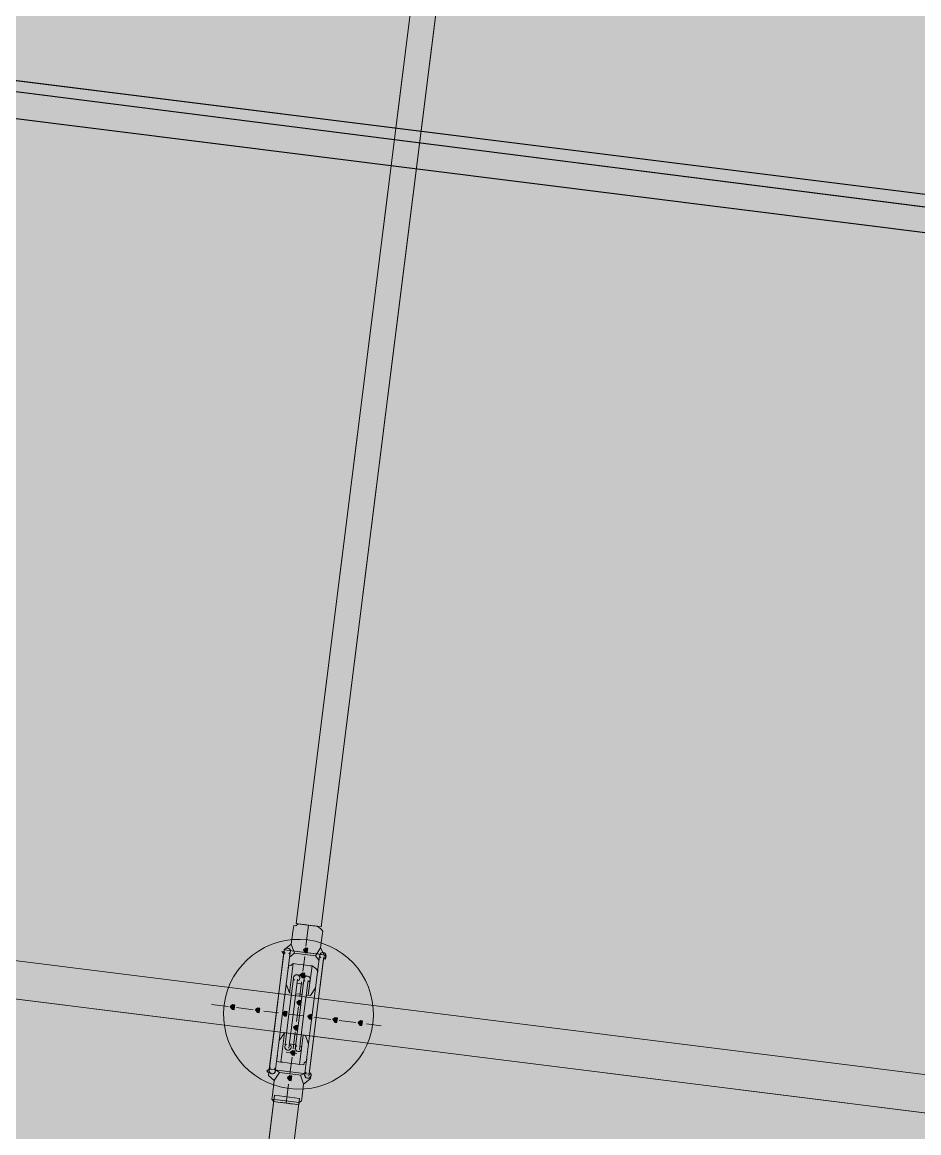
# Model space of a CAD drawing. Header units: metres. Extents: x -4 to 509425, y 7549 to 4732445.
# Drawn here: x 476005.858 to 476009.452, y 4719759.228 to 4719763.684 of the extents above; entities that cross this region are included whole.
import ezdxf

# ---------------------------------------------------------------- set-up
doc = ezdxf.new("R2010")
doc.units = ezdxf.units.M
doc.header["$LTSCALE"] = 0.01
doc.header["$MEASUREMENT"] = 0
doc.layers.get('0').update_dxf_attribs({"lineweight": 0})
doc.layers.add('_SUBESTACIÓN', color=1, linetype='Continuous')
doc.layers.add('SUBESTACION LA VID', color=253, linetype='Continuous')

# ---------------------------------------------------------------- blocks, each defined once
blk = doc.blocks.new('A$Cfff6051d')
at = {"layer": 'SUBESTACION LA VID', "transparency": 33554687}
h = blk.add_hatch(color=256, dxfattribs=at)
h.dxf.hatch_style = 2
h.paths.add_polyline_path([(476007.0014, 4719759.9592), (476007.0025, 4719759.9676), (476006.9941, 4719759.9687), (476006.9846, 4719759.9613), (476006.992, 4719759.9519), (476007.0004, 4719759.9508)])
h = blk.add_hatch(color=256, dxfattribs=at)
h.dxf.hatch_style = 2
h.paths.add_polyline_path([(476006.9888, 4719759.8584), (476006.9899, 4719759.8668), (476006.9815, 4719759.8679), (476006.972, 4719759.8605), (476006.9793, 4719759.8511), (476006.9877, 4719759.85)])
h = blk.add_hatch(color=256, dxfattribs=at)
h.dxf.hatch_style = 2
h.paths.add_polyline_path([(476006.9751, 4719759.7492), (476006.9762, 4719759.7576), (476006.9678, 4719759.7587), (476006.9583, 4719759.7513), (476006.9657, 4719759.7419), (476006.9741, 4719759.7408)])
h = blk.add_hatch(color=256, dxfattribs=at)
h.dxf.hatch_style = 2
h.paths.add_polyline_path([(476006.7084, 4719759.7315), (476006.7094, 4719759.7399), (476006.701, 4719759.7409), (476006.6916, 4719759.7336), (476006.6989, 4719759.7241), (476006.7073, 4719759.7231)])
h = blk.add_hatch(color=256, dxfattribs=at)
h.dxf.hatch_style = 2
h.paths.add_polyline_path([(476006.8092, 4719759.7188), (476006.8102, 4719759.7272), (476006.8018, 4719759.7283), (476006.7924, 4719759.7209), (476006.7997, 4719759.7115), (476006.8081, 4719759.7104)])
h = blk.add_hatch(color=256, dxfattribs=at)
h.dxf.hatch_style = 2
h.paths.add_polyline_path([(476006.9184, 4719759.7051), (476006.9194, 4719759.7135), (476006.911, 4719759.7146), (476006.9016, 4719759.7072), (476006.9089, 4719759.6978), (476006.9173, 4719759.6967)])
h = blk.add_hatch(color=256, dxfattribs=at)
h.dxf.hatch_style = 2
h.paths.add_polyline_path([(476007.0192, 4719759.6925), (476007.0202, 4719759.7009), (476007.0118, 4719759.7019), (476007.0024, 4719759.6946), (476007.0097, 4719759.6851), (476007.0181, 4719759.6841)])
h = blk.add_hatch(color=256, dxfattribs=at)
h.dxf.hatch_style = 2
h.paths.add_polyline_path([(476007.12, 4719759.6799), (476007.1211, 4719759.6883), (476007.1126, 4719759.6893), (476007.1032, 4719759.682), (476007.1105, 4719759.6725), (476007.1189, 4719759.6715)])
h = blk.add_hatch(color=256, dxfattribs=at)
h.dxf.hatch_style = 2
h.paths.add_polyline_path([(476007.2208, 4719759.6672), (476007.2219, 4719759.6756), (476007.2135, 4719759.6767), (476007.204, 4719759.6693), (476007.2113, 4719759.6599), (476007.2197, 4719759.6588)])
h = blk.add_hatch(color=256, dxfattribs=at)
h.dxf.hatch_style = 2
h.paths.add_polyline_path([(476006.9625, 4719759.6484), (476006.9635, 4719759.6568), (476006.9551, 4719759.6579), (476006.9457, 4719759.6505), (476006.953, 4719759.6411), (476006.9614, 4719759.64)])
h = blk.add_hatch(color=256, dxfattribs=at)
h.dxf.hatch_style = 2
h.paths.add_polyline_path([(476006.9498, 4719759.5476), (476006.9509, 4719759.556), (476006.9425, 4719759.5571), (476006.933, 4719759.5497), (476006.9404, 4719759.5403), (476006.9488, 4719759.5392)])
h = blk.add_hatch(color=256, dxfattribs=at)
h.dxf.hatch_style = 2
h.paths.add_polyline_path([(476006.9372, 4719759.4468), (476006.9382, 4719759.4552), (476006.9298, 4719759.4563), (476006.9204, 4719759.4489), (476006.9277, 4719759.4395), (476006.9361, 4719759.4384)])
at = {"layer": 'SUBESTACION LA VID', "lineweight": 15}
for p, q in [((476072.6429, 4719755.0745), (475976.8959, 4719767.0782)), ((476072.6239, 4719754.9233), (475976.8769, 4719766.927)), ((476007.6925, 4719765.9476), (476006.9553, 4719760.0674)), ((476007.7933, 4719765.935), (476007.0561, 4719760.0548)), ((476072.2069, 4719751.5967), (475976.9555, 4719763.5384)), ((476072.1879, 4719751.4455), (475976.9365, 4719763.3871)), ((476007.0057, 4719760.0611), (476006.9951, 4719759.9771)), ((476006.8764, 4719759.7104), (476006.9069, 4719759.954)), ((476006.9321, 4719759.9508), (476006.9016, 4719759.7072)), ((476006.93, 4719759.934), (476006.9489, 4719759.9487)), ((476006.9489, 4719759.9487), (476006.9909, 4719759.9435)), ((476006.9899, 4719759.9351), (476006.9825, 4719759.8763)), ((476007.0245, 4719759.9393), (476006.9909, 4719759.9435)), ((476007.0497, 4719759.9361), (476007.0192, 4719759.6925)), ((476007.0476, 4719759.9193), (476007.0329, 4719759.9382)), ((476007.036, 4719759.6904), (476007.0665, 4719759.934)), ((476006.9289, 4719759.7891), (476006.9437, 4719759.9067)), ((476007.0045, 4719759.7797), (476007.0193, 4719759.8973)), ((476006.9268, 4719759.7041), (476006.9447, 4719759.8469)), ((476006.9615, 4719759.8448), (476006.9436, 4719759.702)), ((476006.9804, 4719759.8595), (476006.9552, 4719759.8626)), ((476006.9867, 4719759.8416), (476006.9688, 4719759.6988)), ((476006.9804, 4719759.8595), (476006.9972, 4719759.8574)), ((476006.9856, 4719759.6967), (476007.0035, 4719759.8395)), ((476006.9762, 4719759.8259), (476006.9594, 4719759.828)), ((476006.9772, 4719759.8343), (476006.9699, 4719759.7755)), ((476006.9762, 4719759.8259), (476006.9846, 4719759.8248)), ((476006.9541, 4719759.786), (476006.9709, 4719759.7839)), ((476006.9793, 4719759.7828), (476006.9709, 4719759.7839)), ((476006.6832, 4719759.7346), (476006.616, 4719759.743)), ((476006.784, 4719759.722), (476006.7168, 4719759.7304)), ((476006.8848, 4719759.7093), (476006.826, 4719759.7167)), ((476006.8764, 4719759.7104), (476006.8469, 4719759.4752)), ((476006.8721, 4719759.472), (476006.9016, 4719759.7072)), ((476006.9646, 4719759.7335), (476006.9572, 4719759.6747)), ((476006.9268, 4719759.7041), (476006.9099, 4719759.5697)), ((476006.9267, 4719759.5676), (476006.9436, 4719759.702)), ((476006.9856, 4719759.6967), (476006.9268, 4719759.7041)), ((476006.9519, 4719759.5644), (476006.9688, 4719759.6988)), ((476006.9856, 4719759.6967), (476006.9687, 4719759.5623)), ((476006.9897, 4719759.4573), (476007.0192, 4719759.6925)), ((476007.036, 4719759.6904), (476007.0065, 4719759.4552)), ((476007.0948, 4719759.683), (476007.0276, 4719759.6914)), ((476007.1956, 4719759.6704), (476007.1284, 4719759.6788)), ((476007.2964, 4719759.6577), (476007.2376, 4719759.6651)), ((476006.9089, 4719759.6295), (476006.8942, 4719759.5119)), ((476006.9341, 4719759.6264), (476006.9509, 4719759.6243)), ((476006.952, 4719759.6327), (476006.9435, 4719759.5655)), ((476006.9593, 4719759.6232), (476006.9509, 4719759.6243)), ((476006.9845, 4719759.62), (476006.9698, 4719759.5024)), ((476006.9456, 4719759.5823), (476006.9288, 4719759.5844)), ((476006.9456, 4719759.5823), (476006.954, 4719759.5812)), ((476006.9414, 4719759.5487), (476006.9162, 4719759.5518)), ((476006.9393, 4719759.5319), (476006.9309, 4719759.4647)), ((476006.9414, 4719759.5487), (476006.9582, 4719759.5466)), ((476006.8732, 4719759.4804), (476006.8889, 4719759.4699)), ((476006.8889, 4719759.4699), (476006.9309, 4719759.4647)), ((476006.9645, 4719759.4604), (476006.9309, 4719759.4647)), ((476006.9908, 4719759.4657), (476006.9729, 4719759.4594)), ((476006.9256, 4719759.4227), (476006.9162, 4719759.3471)), ((476006.8689, 4719759.3786), (476006.2528, 4719754.4644)), ((476006.9697, 4719759.3659), (476006.3536, 4719754.4517))]:
    blk.add_line(p, q, dxfattribs=at)
at = {"layer": 'SUBESTACION LA VID', "lineweight": 0}
blk.add_line((476006.8689, 4719759.3786), (476006.9697, 4719759.3659), dxfattribs=at)
at = {"layer": 'SUBESTACION LA VID', "lineweight": 15}
for points in [[(476072.6239, 4719754.9233), (476072.6429, 4719755.0745), (475976.8959, 4719767.0782), (475976.8769, 4719766.927), (476072.6239, 4719754.9233)], [(476007.6925, 4719765.9476), (476007.7933, 4719765.935), (476007.0561, 4719760.0548), (476006.9553, 4719760.0674), (476007.6925, 4719765.9476)], [(476072.1879, 4719751.4455), (476072.2069, 4719751.5967), (475976.9555, 4719763.5384), (475976.9365, 4719763.3871), (476072.1879, 4719751.4455)], [(476006.8679, 4719759.4384), (476006.8605, 4719759.3796), (476006.8595, 4719759.3712), (476006.8584, 4719759.3628), (476006.8658, 4719759.3534), (476006.8742, 4719759.3523), (476006.8826, 4719759.3513), (476006.8994, 4719759.3492), (476006.933, 4719759.3449), (476006.9414, 4719759.3439), (476006.9498, 4719759.3428), (476006.9666, 4719759.3407), (476006.9676, 4719759.3491), (476006.9771, 4719759.3565), (476006.9781, 4719759.3649), (476006.9855, 4719759.4237), (476007.0044, 4719759.4384), (476007.0139, 4719759.4457), (476007.0149, 4719759.4541), (476007.016, 4719759.4625), (476007.0076, 4719759.4636), (476007.0644, 4719759.9172), (476007.0655, 4719759.9256), (476007.0739, 4719759.9245), (476007.0749, 4719759.9329), (476007.0676, 4719759.9424), (476007.0539, 4719759.9697), (476007.0603, 4719760.0201), (476007.0613, 4719760.0285), (476007.0624, 4719760.0369), (476007.055, 4719760.0464), (476007.0393, 4719760.0569), (476007.0309, 4719760.0579), (476007.0225, 4719760.059), (476007.0057, 4719760.0611), (476006.9889, 4719760.0632), (476006.9721, 4719760.0653), (476006.9637, 4719760.0663), (476006.9542, 4719760.059), (476006.9458, 4719760.0601), (476006.9448, 4719760.0517), (476006.9437, 4719760.0433), (476006.9427, 4719760.0349), (476006.9363, 4719759.9845), (476006.908, 4719759.9624), (476006.9069, 4719759.954), (476006.8985, 4719759.9551), (476006.9059, 4719759.9456), (476006.9048, 4719759.9372), (476006.848, 4719759.4836), (476006.8385, 4719759.4762), (476006.8458, 4719759.4668), (476006.8448, 4719759.4584), (476006.8679, 4719759.4384)], [(476007.0057, 4719760.0611), (476006.9889, 4719760.0632), (476006.9721, 4719760.0653), (476006.9637, 4719760.0663), (476006.9542, 4719760.059), (476006.9458, 4719760.0601), (476006.9448, 4719760.0517), (476006.9437, 4719760.0433), (476006.9427, 4719760.0349), (476006.9363, 4719759.9845)], [(476007.0057, 4719760.0611), (476007.0225, 4719760.059), (476007.0309, 4719760.0579), (476007.0393, 4719760.0569), (476007.055, 4719760.0464), (476007.0624, 4719760.0369), (476007.0613, 4719760.0285), (476007.0603, 4719760.0201), (476007.0539, 4719759.9697)], [(476006.908, 4719759.9624), (476006.9363, 4719759.9845), (476006.9489, 4719759.9487)], [(476007.0676, 4719759.9424), (476007.0539, 4719759.9697), (476007.0329, 4719759.9382), (476007.0245, 4719759.9393)], [(476006.9857, 4719759.9015), (476006.9689, 4719759.9036), (476006.9521, 4719759.9057), (476006.9437, 4719759.9067), (476006.9342, 4719759.8994), (476006.9258, 4719759.9004), (476006.9248, 4719759.892), (476006.9237, 4719759.8836)], [(476006.9857, 4719759.9015), (476007.0025, 4719759.8994), (476007.0109, 4719759.8983), (476007.0193, 4719759.8973), (476007.035, 4719759.8868), (476007.0424, 4719759.8773), (476007.0413, 4719759.8689)], [(476006.9373, 4719759.7881), (476006.9289, 4719759.7891), (476006.9163, 4719759.8248)], [(476006.9961, 4719759.7807), (476007.0129, 4719759.7786), (476007.0339, 4719759.8101)], [(476006.9173, 4719759.6285), (476006.9089, 4719759.6295), (476006.8879, 4719759.598)], [(476006.9761, 4719759.6211), (476006.9929, 4719759.619), (476007.0055, 4719759.5833)], [(476006.9362, 4719759.5067), (476006.9194, 4719759.5088), (476006.9026, 4719759.5109), (476006.8942, 4719759.5119), (476006.8858, 4719759.513), (476006.8774, 4719759.514), (476006.8784, 4719759.5224), (476006.8795, 4719759.5308), (476006.8805, 4719759.5392)], [(476006.9362, 4719759.5067), (476006.953, 4719759.5046), (476006.9614, 4719759.5035), (476006.9698, 4719759.5024), (476006.9866, 4719759.5003), (476006.9876, 4719759.5087), (476006.9971, 4719759.5161), (476006.9981, 4719759.5245)], [(476006.8448, 4719759.4584), (476006.8679, 4719759.4384), (476006.8889, 4719759.4699)], [(476006.9162, 4719759.3471), (476006.8994, 4719759.3492), (476006.8826, 4719759.3513), (476006.8742, 4719759.3523), (476006.8658, 4719759.3534), (476006.8584, 4719759.3628), (476006.8595, 4719759.3712), (476006.8605, 4719759.3796), (476006.8679, 4719759.4384)], [(476007.0044, 4719759.4384), (476006.9855, 4719759.4237), (476006.9729, 4719759.4594), (476006.9645, 4719759.4604)], [(476006.9162, 4719759.3471), (476006.933, 4719759.3449), (476006.9414, 4719759.3439), (476006.9498, 4719759.3428), (476006.9666, 4719759.3407), (476006.9676, 4719759.3491), (476006.9771, 4719759.3565), (476006.9781, 4719759.3649), (476006.9855, 4719759.4237)], [(476006.8689, 4719759.3786), (476006.9697, 4719759.3659), (476006.3536, 4719754.4517), (476006.2528, 4719754.4644), (476006.8689, 4719759.3786)]]:
    blk.add_lwpolyline(points, dxfattribs=at)
at = {"layer": 'SUBESTACION LA VID', "lineweight": 0}
for points in [[(476007.0057, 4719760.0611), (476006.9721, 4719760.0653), (476007.0225, 4719760.059)], [(476006.908, 4719759.9624), (476007.0676, 4719759.9424), (476006.908, 4719759.9624), (476007.076, 4719759.9413)], [(476006.848, 4719759.4836), (476007.0076, 4719759.4636), (476006.848, 4719759.4836), (476007.0076, 4719759.4636)], [(476006.9676, 4719759.3491), (476006.8584, 4719759.3628), (476006.9676, 4719759.3491), (476006.8584, 4719759.3628)], [(476006.8994, 4719759.3492), (476006.9414, 4719759.3439), (476006.8826, 4719759.3513)]]:
    blk.add_lwpolyline(points, dxfattribs=at)
at = {"layer": 'SUBESTACION LA VID'}
for points in [[(476007.0014, 4719759.9592), (476007.0025, 4719759.9676), (476006.9941, 4719759.9687), (476006.9846, 4719759.9613), (476006.992, 4719759.9519), (476007.0004, 4719759.9508)], [(476006.9888, 4719759.8584), (476006.9899, 4719759.8668), (476006.9815, 4719759.8679), (476006.972, 4719759.8605), (476006.9793, 4719759.8511), (476006.9877, 4719759.85)], [(476006.9751, 4719759.7492), (476006.9762, 4719759.7576), (476006.9678, 4719759.7587), (476006.9583, 4719759.7513), (476006.9657, 4719759.7419), (476006.9741, 4719759.7408)], [(476006.7084, 4719759.7315), (476006.7094, 4719759.7399), (476006.701, 4719759.7409), (476006.6916, 4719759.7336), (476006.6989, 4719759.7241), (476006.7073, 4719759.7231)], [(476006.8092, 4719759.7188), (476006.8102, 4719759.7272), (476006.8018, 4719759.7283), (476006.7924, 4719759.7209), (476006.7997, 4719759.7115), (476006.8081, 4719759.7104)], [(476006.9184, 4719759.7051), (476006.9194, 4719759.7135), (476006.911, 4719759.7146), (476006.9016, 4719759.7072), (476006.9089, 4719759.6978), (476006.9173, 4719759.6967)], [(476007.0192, 4719759.6925), (476007.0202, 4719759.7009), (476007.0118, 4719759.7019), (476007.0024, 4719759.6946), (476007.0097, 4719759.6851), (476007.0181, 4719759.6841)], [(476007.12, 4719759.6799), (476007.1211, 4719759.6883), (476007.1126, 4719759.6893), (476007.1032, 4719759.682), (476007.1105, 4719759.6725), (476007.1189, 4719759.6715)], [(476007.2208, 4719759.6672), (476007.2219, 4719759.6756), (476007.2135, 4719759.6767), (476007.204, 4719759.6693), (476007.2113, 4719759.6599), (476007.2197, 4719759.6588)], [(476006.9625, 4719759.6484), (476006.9635, 4719759.6568), (476006.9551, 4719759.6579), (476006.9457, 4719759.6505), (476006.953, 4719759.6411), (476006.9614, 4719759.64)], [(476006.9498, 4719759.5476), (476006.9509, 4719759.556), (476006.9425, 4719759.5571), (476006.933, 4719759.5497), (476006.9404, 4719759.5403), (476006.9488, 4719759.5392)], [(476006.9372, 4719759.4468), (476006.9382, 4719759.4552), (476006.9298, 4719759.4563), (476006.9204, 4719759.4489), (476006.9277, 4719759.4395), (476006.9361, 4719759.4384)]]:
    blk.add_lwpolyline(points, close=True, dxfattribs=at)
at = {"layer": 'SUBESTACION LA VID', "lineweight": 0}
for points in [[(476007.0014, 4719759.9592), (476007.0025, 4719759.9676), (476006.9941, 4719759.9687), (476006.9846, 4719759.9613), (476006.992, 4719759.9519), (476007.0004, 4719759.9508)], [(476006.9888, 4719759.8584), (476006.9899, 4719759.8668), (476006.9815, 4719759.8679), (476006.972, 4719759.8605), (476006.9793, 4719759.8511), (476006.9877, 4719759.85)], [(476006.9751, 4719759.7492), (476006.9762, 4719759.7576), (476006.9678, 4719759.7587), (476006.9583, 4719759.7513), (476006.9657, 4719759.7419), (476006.9741, 4719759.7408)], [(476006.7084, 4719759.7315), (476006.7094, 4719759.7399), (476006.701, 4719759.7409), (476006.6916, 4719759.7336), (476006.6989, 4719759.7241), (476006.7073, 4719759.7231)], [(476006.8092, 4719759.7188), (476006.8102, 4719759.7272), (476006.8018, 4719759.7283), (476006.7924, 4719759.7209), (476006.7997, 4719759.7115), (476006.8081, 4719759.7104)], [(476006.9184, 4719759.7051), (476006.9194, 4719759.7135), (476006.911, 4719759.7146), (476006.9016, 4719759.7072), (476006.9089, 4719759.6978), (476006.9173, 4719759.6967)], [(476007.0192, 4719759.6925), (476007.0202, 4719759.7009), (476007.0118, 4719759.7019), (476007.0024, 4719759.6946), (476007.0097, 4719759.6851), (476007.0181, 4719759.6841)], [(476007.12, 4719759.6799), (476007.1211, 4719759.6883), (476007.1126, 4719759.6893), (476007.1032, 4719759.682), (476007.1105, 4719759.6725), (476007.1189, 4719759.6715)], [(476007.2208, 4719759.6672), (476007.2219, 4719759.6756), (476007.2135, 4719759.6767), (476007.204, 4719759.6693), (476007.2113, 4719759.6599), (476007.2197, 4719759.6588)], [(476006.9625, 4719759.6484), (476006.9635, 4719759.6568), (476006.9551, 4719759.6579), (476006.9457, 4719759.6505), (476006.953, 4719759.6411), (476006.9614, 4719759.64)], [(476006.9498, 4719759.5476), (476006.9509, 4719759.556), (476006.9425, 4719759.5571), (476006.933, 4719759.5497), (476006.9404, 4719759.5403), (476006.9488, 4719759.5392)], [(476006.9372, 4719759.4468), (476006.9382, 4719759.4552), (476006.9298, 4719759.4563), (476006.9204, 4719759.4489), (476006.9277, 4719759.4395), (476006.9361, 4719759.4384)]]:
    blk.add_lwpolyline(points, close=True, dxfattribs=at)
at = {"layer": 'SUBESTACION LA VID'}
for points in [[(475976.8769, 4719766.927), (475976.8769, 4719766.927), (475976.8959, 4719767.0782), (475976.8959, 4719767.0782), (475976.8959, 4719767.0782), (476072.6239, 4719754.9233), (476072.6239, 4719754.9233), (476072.6239, 4719754.9233), (475976.8769, 4719766.927), (475976.8769, 4719766.927)], [(475976.8959, 4719767.0782), (475976.8959, 4719767.0782), (476072.6239, 4719754.9233), (476072.6239, 4719754.9233), (476072.6239, 4719754.9233), (476072.6429, 4719755.0745), (476072.6429, 4719755.0745), (476072.6429, 4719755.0745), (475976.8959, 4719767.0782), (475976.8959, 4719767.0782)]]:
    blk.add_open_spline(points, degree=3, knots=[0, 0, 0, 0, 1, 1, 1, 2, 2, 2, 3, 3, 3, 3], dxfattribs=at)
at = {"layer": 'SUBESTACION LA VID', "lineweight": 0}
for points in [[(475976.8769, 4719766.927), (475976.8769, 4719766.927), (475976.8959, 4719767.0782), (475976.8959, 4719767.0782), (475976.8959, 4719767.0782), (476072.6239, 4719754.9233), (476072.6239, 4719754.9233), (476072.6239, 4719754.9233), (475976.8769, 4719766.927), (475976.8769, 4719766.927)], [(475976.8959, 4719767.0782), (475976.8959, 4719767.0782), (476072.6239, 4719754.9233), (476072.6239, 4719754.9233), (476072.6239, 4719754.9233), (476072.6429, 4719755.0745), (476072.6429, 4719755.0745), (476072.6429, 4719755.0745), (475976.8959, 4719767.0782), (475976.8959, 4719767.0782)]]:
    blk.add_open_spline(points, degree=3, knots=[0, 0, 0, 0, 1, 1, 1, 2, 2, 2, 3, 3, 3, 3], dxfattribs=at)
at = {"layer": 'SUBESTACION LA VID', "lineweight": 15}
for points, knots in [([(476006.6669, 4719759.7409), (476006.6463, 4719759.5762), (476006.763, 4719759.426), (476006.9277, 4719759.4053), (476007.0924, 4719759.3847), (476007.2427, 4719759.5015), (476007.2633, 4719759.6662), (476007.284, 4719759.8309), (476007.1672, 4719759.9811), (476007.0025, 4719760.0018), (476006.8378, 4719760.0224), (476006.6876, 4719759.9056), (476006.6669, 4719759.7409)], [0, 0, 0, 0, 1, 1, 1, 2, 2, 2, 3, 3, 3, 4, 4, 4, 4]), ([(476006.9216, 4719759.9692), (476006.9162, 4719759.9699), (476006.911, 4719759.9671), (476006.9086, 4719759.9622), (476006.9062, 4719759.9573), (476006.9073, 4719759.9514), (476006.9112, 4719759.9476)], [0, 0, 0, 0, 1, 1, 1, 2, 2, 2, 2]), ([(476006.9327, 4719759.955), (476006.9335, 4719759.962), (476006.9286, 4719759.9684), (476006.9216, 4719759.9692), (476006.9147, 4719759.9701), (476006.9083, 4719759.9652), (476006.9075, 4719759.9582)], [0, 0, 0, 0, 1, 1, 1, 2, 2, 2, 2]), ([(476006.9264, 4719759.9456), (476006.9312, 4719759.9484), (476006.9336, 4719759.9538), (476006.9325, 4719759.9592), (476006.9314, 4719759.9645), (476006.927, 4719759.9685), (476006.9216, 4719759.9692)], [0, 0, 0, 0, 1, 1, 1, 2, 2, 2, 2]), ([(476007.0644, 4719759.9513), (476007.059, 4719759.952), (476007.0538, 4719759.9492), (476007.0514, 4719759.9443), (476007.0491, 4719759.9394), (476007.0501, 4719759.9335), (476007.054, 4719759.9297)], [0, 0, 0, 0, 1, 1, 1, 2, 2, 2, 2]), ([(476007.0755, 4719759.9371), (476007.0763, 4719759.9441), (476007.0714, 4719759.9505), (476007.0644, 4719759.9513), (476007.0575, 4719759.9522), (476007.0511, 4719759.9473), (476007.0503, 4719759.9403)], [0, 0, 0, 0, 1, 1, 1, 2, 2, 2, 2]), ([(476007.0692, 4719759.9277), (476007.074, 4719759.9305), (476007.0764, 4719759.9359), (476007.0753, 4719759.9413), (476007.0742, 4719759.9466), (476007.0698, 4719759.9506), (476007.0644, 4719759.9513)], [0, 0, 0, 0, 1, 1, 1, 2, 2, 2, 2]), ([(476006.9594, 4719759.8621), (476006.954, 4719759.8628), (476006.9488, 4719759.8599), (476006.9464, 4719759.855), (476006.944, 4719759.8501), (476006.945, 4719759.8443), (476006.9489, 4719759.8404)], [0, 0, 0, 0, 1, 1, 1, 2, 2, 2, 2]), ([(476006.9594, 4719759.8621), (476006.954, 4719759.8628), (476006.9488, 4719759.8599), (476006.9464, 4719759.855), (476006.944, 4719759.8501), (476006.945, 4719759.8443), (476006.9489, 4719759.8404)], [0, 0, 0, 0, 1, 1, 1, 2, 2, 2, 2]), ([(476006.9704, 4719759.8479), (476006.9713, 4719759.8549), (476006.9664, 4719759.8612), (476006.9594, 4719759.8621), (476006.9524, 4719759.863), (476006.9461, 4719759.858), (476006.9452, 4719759.8511)], [0, 0, 0, 0, 1, 1, 1, 2, 2, 2, 2]), ([(476006.9642, 4719759.8385), (476006.9689, 4719759.8413), (476006.9714, 4719759.8467), (476006.9703, 4719759.852), (476006.9692, 4719759.8574), (476006.9648, 4719759.8614), (476006.9594, 4719759.8621)], [0, 0, 0, 0, 1, 1, 1, 2, 2, 2, 2]), ([(476007.0014, 4719759.8568), (476006.996, 4719759.8575), (476006.9908, 4719759.8547), (476006.9884, 4719759.8498), (476006.986, 4719759.8449), (476006.987, 4719759.839), (476006.9909, 4719759.8352)], [0, 0, 0, 0, 1, 1, 1, 2, 2, 2, 2]), ([(476007.0124, 4719759.8427), (476007.0133, 4719759.8496), (476007.0084, 4719759.856), (476007.0014, 4719759.8568), (476006.9944, 4719759.8577), (476006.9881, 4719759.8528), (476006.9872, 4719759.8458)], [0, 0, 0, 0, 1, 1, 1, 2, 2, 2, 2]), ([(476007.0062, 4719759.8333), (476007.0109, 4719759.836), (476007.0134, 4719759.8414), (476007.0123, 4719759.8468), (476007.0112, 4719759.8521), (476007.0068, 4719759.8562), (476007.0014, 4719759.8568)], [0, 0, 0, 0, 1, 1, 1, 2, 2, 2, 2]), ([(476007.0062, 4719759.8333), (476007.0109, 4719759.836), (476007.0134, 4719759.8414), (476007.0123, 4719759.8468), (476007.0112, 4719759.8521), (476007.0068, 4719759.8562), (476007.0014, 4719759.8568)], [0, 0, 0, 0, 1, 1, 1, 2, 2, 2, 2]), ([(476006.9167, 4719759.5833), (476006.912, 4719759.5805), (476006.9095, 4719759.5751), (476006.9106, 4719759.5698), (476006.9117, 4719759.5644), (476006.9161, 4719759.5604), (476006.9215, 4719759.5597)], [0, 0, 0, 0, 1, 1, 1, 2, 2, 2, 2]), ([(476006.9167, 4719759.5833), (476006.912, 4719759.5805), (476006.9095, 4719759.5751), (476006.9106, 4719759.5698), (476006.9117, 4719759.5644), (476006.9161, 4719759.5604), (476006.9215, 4719759.5597)], [0, 0, 0, 0, 1, 1, 1, 2, 2, 2, 2]), ([(476006.9105, 4719759.5739), (476006.9096, 4719759.5669), (476006.9145, 4719759.5606), (476006.9215, 4719759.5597), (476006.9284, 4719759.5588), (476006.9348, 4719759.5638), (476006.9357, 4719759.5707)], [0, 0, 0, 0, 1, 1, 1, 2, 2, 2, 2]), ([(476006.9215, 4719759.5597), (476006.9269, 4719759.559), (476006.9321, 4719759.5619), (476006.9345, 4719759.5668), (476006.9369, 4719759.5717), (476006.9358, 4719759.5775), (476006.932, 4719759.5814)], [0, 0, 0, 0, 1, 1, 1, 2, 2, 2, 2]), ([(476006.9587, 4719759.578), (476006.954, 4719759.5753), (476006.9515, 4719759.5698), (476006.9526, 4719759.5645), (476006.9537, 4719759.5592), (476006.9581, 4719759.5551), (476006.9635, 4719759.5544)], [0, 0, 0, 0, 1, 1, 1, 2, 2, 2, 2]), ([(476006.9635, 4719759.5544), (476006.9689, 4719759.5537), (476006.9741, 4719759.5566), (476006.9765, 4719759.5615), (476006.9789, 4719759.5664), (476006.9779, 4719759.5723), (476006.974, 4719759.5761)], [0, 0, 0, 0, 1, 1, 1, 2, 2, 2, 2]), ([(476006.9635, 4719759.5544), (476006.9689, 4719759.5538), (476006.9741, 4719759.5566), (476006.9765, 4719759.5615), (476006.9789, 4719759.5664), (476006.9779, 4719759.5723), (476006.974, 4719759.5761)], [0, 0, 0, 0, 1, 1, 1, 2, 2, 2, 2]), ([(476006.9525, 4719759.5686), (476006.9516, 4719759.5616), (476006.9565, 4719759.5553), (476006.9635, 4719759.5544), (476006.9704, 4719759.5536), (476006.9768, 4719759.5585), (476006.9777, 4719759.5654)], [0, 0, 0, 0, 1, 1, 1, 2, 2, 2, 2]), ([(476006.8536, 4719759.4888), (476006.8489, 4719759.486), (476006.8465, 4719759.4806), (476006.8476, 4719759.4753), (476006.8487, 4719759.4699), (476006.853, 4719759.4659), (476006.8584, 4719759.4652)], [0, 0, 0, 0, 1, 1, 1, 2, 2, 2, 2]), ([(476006.8584, 4719759.4652), (476006.8638, 4719759.4645), (476006.8691, 4719759.4674), (476006.8715, 4719759.4723), (476006.8738, 4719759.4772), (476006.8728, 4719759.483), (476006.8689, 4719759.4869)], [0, 0, 0, 0, 1, 1, 1, 2, 2, 2, 2]), ([(476006.8474, 4719759.4794), (476006.8466, 4719759.4724), (476006.8515, 4719759.4661), (476006.8584, 4719759.4652), (476006.8654, 4719759.4643), (476006.8718, 4719759.4693), (476006.8726, 4719759.4762)], [0, 0, 0, 0, 1, 1, 1, 2, 2, 2, 2]), ([(476006.9964, 4719759.4709), (476006.9917, 4719759.4681), (476006.9893, 4719759.4627), (476006.9904, 4719759.4574), (476006.9915, 4719759.452), (476006.9958, 4719759.448), (476007.0013, 4719759.4473)], [0, 0, 0, 0, 1, 1, 1, 2, 2, 2, 2]), ([(476006.9902, 4719759.4615), (476006.9894, 4719759.4545), (476006.9943, 4719759.4482), (476007.0013, 4719759.4473), (476007.0082, 4719759.4464), (476007.0146, 4719759.4514), (476007.0154, 4719759.4583)], [0, 0, 0, 0, 1, 1, 1, 2, 2, 2, 2]), ([(476007.0012, 4719759.4473), (476007.0067, 4719759.4466), (476007.0119, 4719759.4495), (476007.0143, 4719759.4544), (476007.0166, 4719759.4593), (476007.0156, 4719759.4651), (476007.0117, 4719759.469)], [0, 0, 0, 0, 1, 1, 1, 2, 2, 2, 2])]:
    blk.add_open_spline(points, degree=3, knots=knots, dxfattribs=at)

msp = doc.modelspace()

# ---------------------------------------------------------------- hatches: boundary and pattern name
at = {"layer": '_SUBESTACIÓN', "transparency": 33554559}
h = msp.add_hatch(color=1, dxfattribs=at)
h.dxf.hatch_style = 1
h.paths.add_polyline_path([(475968.6399, 4719805.825), (476089.9386, 4719790.615), (476078.1686, 4719696.74), (475956.8686, 4719711.9502)])

# ---------------------------------------------------------------- block references
at = {"linetype": 'Continuous'}
msp.add_blockref('A$Cfff6051d', (0, 0), dxfattribs=at)

doc.saveas('drawing.dxf')
